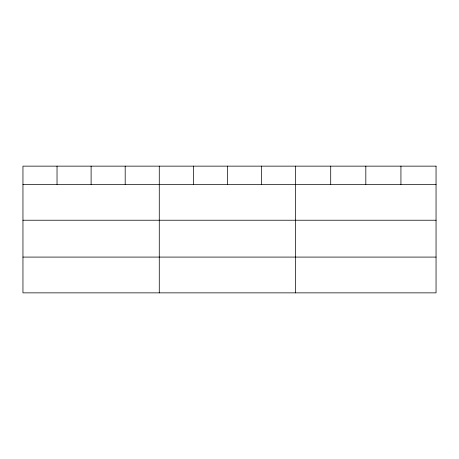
<?xml version="1.0" encoding="UTF-8"?>
<svg xmlns="http://www.w3.org/2000/svg" width="459" height="459" viewBox="0 0 459 459"><rect width="100%" height="100%" fill="white"/><g stroke="black" fill="none" stroke-linecap="round" stroke-linejoin="round"><path stroke-width="0.69" d="M22.95 184.455L436.05 184.455M22.95 220.228L436.05 220.228M22.95 257.086L436.05 257.086M400.936 166.141L400.936 184.455M365.823 166.141L365.823 184.455M330.709 166.141L330.709 184.455M295.596 166.141L295.596 292.859M261.515 166.141L261.515 184.455M227.434 166.141L227.434 184.455M193.354 166.141L193.354 184.455M159.273 166.141L159.273 292.859M125.192 166.141L125.192 184.455M91.112 166.141L91.112 184.455M57.031 166.141L57.031 184.455M436.05 166.141L22.95 166.141L22.95 292.859L436.05 292.859L436.05 166.141"/></g></svg>
